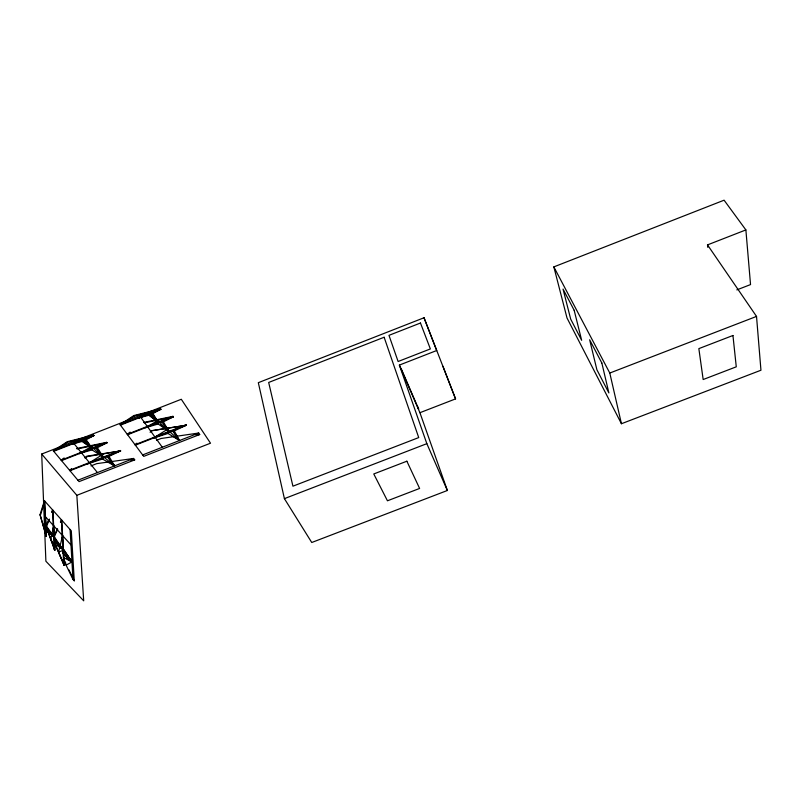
<?xml version="1.0" encoding="UTF-8"?>
<svg xmlns="http://www.w3.org/2000/svg" width="801" height="801" viewBox="0 0 801 801"><rect width="100%" height="100%" fill="white"/><g stroke="black" fill="none" stroke-linecap="round" stroke-linejoin="round"><path stroke-width="1.2" d="M47.68 531.093L54.778 550.267L54.868 541.256L53.647 525.776L50.823 539.223L52.526 542.587M45.176 522.893L45.417 516.705L70.979 544.88M63.539 559.869L72.991 579.453L74.263 580.795L71.309 530.863L44.405 500.715L40.05 514.663L46.188 536.129L46.548 529.111L45.417 516.705L43.735 527.148L44.686 529.05M53.287 529.191L53.647 525.776M149.537 415.168L158.177 422.157L152.3 413.907L152.46 412.865L158.218 422.137L148.826 415.268L148.575 414.387M62.037 539.103L62.598 535.649L64.15 565.176L54.658 543.408M81.852 440.56L82.032 441.471L91.875 448.129L85.487 440.119L85.717 439.048L93.897 435.554L93.537 435.093L67.224 441.711L53.357 450.863L79.069 481.621L134.718 459.894L133.627 458.452L111.469 461.576M60.776 522.452L61.797 520.199L64.15 565.176L58.573 552.109L62.598 535.649M40.45 515.103L44.796 501.156L46.188 536.129L40.05 514.663M48.621 519.779L45.997 526.407L46.388 526.828L49.442 519.108M51.675 512.059L52.556 509.847L54.378 549.846M52.065 512.48L52.936 510.277L54.778 550.267L48.07 531.524M54.268 535.529L57.332 528.78M60.395 522.032L61.417 519.779L63.76 564.765M54.138 537.07L57.712 529.201M93.897 435.554L53.727 451.313L67.594 442.162L93.897 435.554L85.487 440.119L82.863 439.879L82.032 441.471L71.84 444.205L82.743 438.357M176.871 436.205L198.708 433.041L199.699 434.522L143.719 456.38L120.1 424.68L133.857 415.559L160.53 408.81L160.851 409.281L152.3 413.907L149.757 413.636L148.826 415.268L138.663 417.992L149.557 412.145M93.006 445.676L79.439 453.586L92.015 449.902L93.206 448.19L96.33 448.21L106.984 442.793L106.633 442.352L76.726 448.52M159.139 419.764L145.632 427.654L158.167 423.989L159.479 422.227L162.513 422.287L173.346 416.8L173.026 416.34L143.86 422.417M103.83 453.777L87.72 463.789L102.498 459.043L104.15 457.361L107.654 457.021L120.611 450.923L86.828 456.18L84.916 457.751M169.241 428.185L153.221 438.177L167.97 433.441L169.752 431.709L173.156 431.409L186.303 425.231L151.98 430.678L150.097 432.23M136.911 443.153L135.029 444.715L186.002 424.78M137.241 443.594L135.359 445.156L186.303 425.231L151.98 430.678M71.529 468.735L69.617 470.307L120.27 450.482M71.88 469.166L69.967 470.728L120.611 450.923L87.179 456.61L85.266 458.182M130.132 432.099L127.249 434.272L173.026 416.34M130.473 432.55L127.589 434.723L173.346 416.8L144.19 422.878M64.06 457.982L61.146 460.175L106.633 442.352M64.43 458.422L61.507 460.605L106.984 442.793L77.086 448.96M134.198 416.019L120.44 425.141L160.851 409.281L134.198 416.019L133.857 415.559M45.166 530.002L46.548 529.111L53.777 536.62L46.428 526.067L45.026 526.597L53.777 536.62L46.118 530.743M66.082 565.136L71.98 561.942L63.569 549.416L71.98 562.012L63.589 557.506M153.221 438.177L157.577 436.004M87.72 463.789L95.459 459.954M145.632 427.654L152.26 424.8M79.439 453.586L86.148 450.703M153.512 412.415L160.851 409.281M41.702 454.047L181.296 399.268L210.513 443.203L76.836 495.318L41.702 454.047L45.887 561.231L83.694 600.81L76.836 495.318M53.357 450.863L93.537 435.093M120.1 424.68L160.53 408.81M424.019 317.757L258.322 382.678L284.405 498.643L311.749 542.497L447.379 490.482L419.924 412.705L399.369 365.086L436.685 350.528L424.019 317.757L455.559 398.898L419.924 412.705M745.881 229.927L707.503 244.896L756.524 316.415L760.95 370.232L621.436 423.729L567.008 317.977L553.841 266.893L724.094 200.19L745.881 229.927L750.537 284.585L736.82 289.902M90.994 465.892L96.691 463.659L109.006 461.927M156.505 440.28L161.091 438.487L174.438 436.555M77.907 480.22L133.627 458.452M142.648 454.928L198.708 433.041M58.573 552.109L63.369 550.247L71.98 561.942L67.194 558.467L71.98 561.942L63.369 550.247M284.405 498.643L426.843 443.664L447.379 490.482M621.436 423.729L609.791 373.046L756.524 316.415M138.663 417.992L146.373 415.188M71.84 444.205L80.741 440.971M169.051 418.292L173.346 416.8M100.025 445.206L106.984 442.793M180.345 426.883L186.303 425.231M114.803 452.515L120.611 450.923M196.065 435.043L199.699 434.522M131.024 460.415L134.718 459.894M102.498 459.043L114.533 465.912L107.654 457.021L114.603 465.882L109.056 456.51M167.97 433.441L179.494 440.54L173.156 431.409L179.564 440.51L174.338 430.978M92.015 449.902L103.329 457.111L97.171 447.389M53.567 543.268L62.959 549.446L54.688 537.411M158.167 423.989L168.951 431.449L163.204 421.526M108.786 461.646L114.533 465.912L110.418 461.246M83.674 441.942L91.875 448.129L86.067 441.912L91.925 448.109L85.717 439.048M96.561 451.974L103.329 457.111L96.33 448.21L103.329 457.111L93.206 448.19M174.848 436.915L179.494 440.54L175.549 435.794L179.564 440.51M160.57 424.68L168.951 431.449L162.513 422.287L168.951 431.449L159.479 422.227M104.15 457.361L114.533 465.912M169.752 431.709L179.494 440.54M82.863 439.879L91.875 448.129M62.708 553.06L64.39 554.672M69.447 559.519L71.98 561.942L63.81 554.052L71.98 562.012M149.757 413.636L158.177 422.157L152.3 413.907M46.548 529.111L53.777 536.66L45.797 526.347M58.873 545.131L62.959 549.396L57.362 544.73L62.959 549.396L54.208 537.912M110.458 461.226L114.603 465.882M151.129 413.957L158.218 422.137L151.129 413.957M73.852 443.414L97.432 472.59M85.487 440.119L91.925 448.109M140.686 417.191L162.293 447.258M553.841 266.893L609.791 373.046M64.801 561.211L65.852 563.393M69.006 569.922L74.263 580.795M401.051 368.32L418.673 409.151L417.952 407.088M55.039 543.819L64.15 565.176M442.943 366.277L455.559 398.898M399.369 365.086L426.843 443.664M53.807 546.973L54.778 550.267M45.367 531.233L46.188 536.129M707.503 244.896L707.794 247.349M70.087 529.491L72.991 579.453M44.405 500.715L45.787 535.699M384.13 337.251L268.675 382.457L292.926 486.187L418.723 437.576L384.13 337.251M420.465 323.023L388.976 335.349L398.117 361.511L430.357 348.926L420.465 323.023M406.868 461.206L373.767 473.962L387.454 500.795L419.614 488.44L406.868 461.206M732.945 335.489L698.852 348.625L703.168 379.534L736.269 366.818L732.945 335.489M53.777 536.62L43.735 527.148L53.777 536.66M62.959 549.396L54.868 541.256L62.959 549.446M103.379 457.091L98.593 451.824L103.329 457.111M169.011 431.429L164.455 426.042L168.951 431.449M574.177 310.297L563.043 289.081L570.682 319.108L581.656 340.315L574.177 310.297M601.851 363.043L589.646 339.774L596.885 369.732L608.88 392.931L601.851 363.043"/></g></svg>
